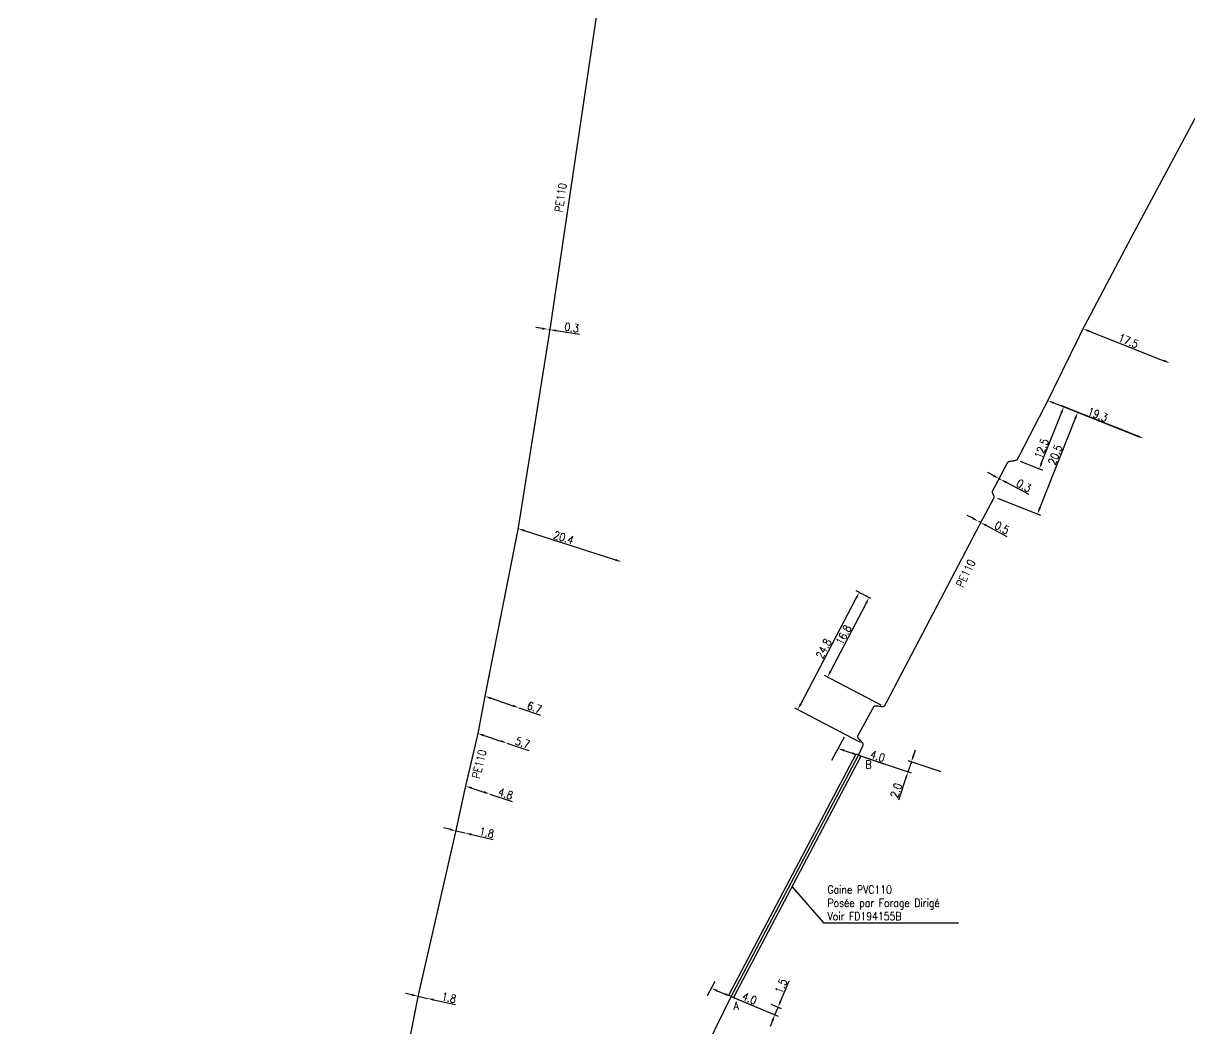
# Model space of a CAD drawing. Header units: millimetres. Extents: x 194000 to 194425, y 154999 to 156002.
# Drawn here: x 193999.9 to 194218.6, y 155498.4 to 155686.9 of the extents above; entities that cross this region are included whole.
import ezdxf
from ezdxf.enums import TextEntityAlignment as Align

# ---------------------------------------------------------------- set-up
doc = ezdxf.new("R2010")
doc.units = ezdxf.units.MM
doc.header["$PDMODE"] = 34
doc.linetypes.add('CENTER', pattern=[50.8, 31.75, -6.35, 6.35, -6.35])
doc.layers.get('DEFPOINTS').update_dxf_attribs({"linetype": 'CONTINUOUS'})
doc.layers.add('G_120', color=4, linetype='CONTINUOUS')
doc.layers.add('G_400', color=7, linetype='CONTINUOUS')
doc.styles.get("Standard").update_dxf_attribs({"font": 'romans.shx', "width": 0.85})
doc.linetypes.add('G_TYPB_PE', pattern='A,5,-0.3,["o",Standard,S=1.5,R=0,X=0,Y=-0.5],-1.65', length=6.95)
doc.dimstyles.get("Standard").update_dxf_attribs({"dimtxt": 1.5, "dimasz": 1.2, "dimexe": 0.625, "dimexo": 0.625, "dimgap": 0.25, "dimtad": 1, "dimdec": 1, "dimzin": 0, "dimdsep": 46, "dimtxsty": 'Standard', "dimcen": -0.5, "dimadec": 0, "dimazin": 0, "dimtfac": 1, "dimtdec": 1, "dimtmove": 0, "dimatfit": 3, "dimfxl": 0, "dimtolj": 1, "dimtzin": 0, "dimarcsym": 0})

# ---------------------------------------------------------------- blocks, each defined once
blk = doc.blocks.new('*D74')
at = {"layer": 'DEFPOINTS', "color": 0, "linetype": 'Continuous', "transparency": 16777216}
for p in [(194073.89, 155504.45), (194075.65, 155504.06), (194075.65, 155504.06)]:
    blk.add_point(p, dxfattribs=at)
at = {"layer": 'G_120', "color": 0, "linetype": 'Continuous', "lineweight": -2, "transparency": 16777216}
for p, q in [((194072.72, 155504.71), (194071.55, 155504.97)), ((194073.89, 155504.45), (194075.65, 155504.06)), ((194076.82, 155503.8), (194080.91, 155502.89))]:
    blk.add_line(p, q, dxfattribs=at)
at = {"layer": 'G_120', "color": 0, "linetype": 'Continuous', "transparency": 16777216}
for points in [[(194072.76, 155504.91), (194072.67, 155504.52), (194073.89, 155504.45)], [(194076.86, 155503.99), (194076.77, 155503.6), (194075.65, 155504.06)]]:
    blk.add_solid(points, dxfattribs=at)
at = {"layer": 'G_120', "color": 0, "linetype": 'Continuous', "transparency": 16777216, "insert": (194079.67, 155504.19), "char_height": 1.5, "attachment_point": 5, "rotation": 347.471}
blk.add_mtext('\\A1;1.8', dxfattribs=at)
blk = doc.blocks.new('*D86')
at = {"layer": 'DEFPOINTS', "color": 0, "linetype": 'Continuous', "transparency": 16777216}
for p in [(194080.98, 155535.48), (194082.73, 155535.07), (194082.73, 155535.07)]:
    blk.add_point(p, dxfattribs=at)
at = {"layer": 'G_120', "color": 0, "linetype": 'Continuous', "lineweight": -2, "transparency": 16777216}
for p, q in [((194079.81, 155535.76), (194078.64, 155536.03)), ((194080.98, 155535.48), (194082.73, 155535.07)), ((194083.9, 155534.8), (194087.98, 155533.84))]:
    blk.add_line(p, q, dxfattribs=at)
at = {"layer": 'G_120', "color": 0, "linetype": 'Continuous', "transparency": 16777216}
for points in [[(194079.85, 155535.95), (194079.76, 155535.56), (194080.98, 155535.48)], [(194083.94, 155534.99), (194083.85, 155534.6), (194082.73, 155535.07)]]:
    blk.add_solid(points, dxfattribs=at)
at = {"layer": 'G_120', "color": 0, "linetype": 'Continuous', "transparency": 16777216, "insert": (194086.75, 155535.15), "char_height": 1.5, "attachment_point": 5, "rotation": 346.7898}
blk.add_mtext('\\A1;1.8', dxfattribs=at)
blk = doc.blocks.new('*D87')
at = {"layer": 'DEFPOINTS', "color": 0, "linetype": 'Continuous', "transparency": 16777216}
for p in [(194082.8, 155543.87), (194087.35, 155542.36), (194087.35, 155542.36)]:
    blk.add_point(p, dxfattribs=at)
at = {"layer": 'G_120', "color": 0, "linetype": 'Continuous', "lineweight": -2, "transparency": 16777216}
for p, q in [((194083.94, 155543.49), (194086.21, 155542.74)), ((194087.35, 155542.36), (194091.5, 155540.98))]:
    blk.add_line(p, q, dxfattribs=at)
at = {"layer": 'G_120', "color": 0, "linetype": 'Continuous', "transparency": 16777216}
for points in [[(194084, 155543.68), (194083.87, 155543.3), (194082.8, 155543.87)], [(194086.28, 155542.93), (194086.15, 155542.55), (194087.35, 155542.36)]]:
    blk.add_solid(points, dxfattribs=at)
at = {"layer": 'G_120', "color": 0, "linetype": 'Continuous', "transparency": 16777216, "insert": (194090.31, 155542.43), "char_height": 1.5, "attachment_point": 5, "rotation": 341.637}
blk.add_mtext('\\A1;4.8', dxfattribs=at)
blk = doc.blocks.new('*D88')
at = {"layer": 'DEFPOINTS', "color": 0, "linetype": 'Continuous', "transparency": 16777216}
for p in [(194086.43, 155560.7), (194092.78, 155558.55), (194092.78, 155558.55)]:
    blk.add_point(p, dxfattribs=at)
at = {"layer": 'G_120', "color": 0, "linetype": 'Continuous', "lineweight": -2, "transparency": 16777216}
for p, q in [((194087.57, 155560.32), (194091.64, 155558.94)), ((194092.78, 155558.55), (194096.86, 155557.16))]:
    blk.add_line(p, q, dxfattribs=at)
at = {"layer": 'G_120', "color": 0, "linetype": 'Continuous', "transparency": 16777216}
for points in [[(194087.63, 155560.51), (194087.51, 155560.13), (194086.43, 155560.7)], [(194091.71, 155559.13), (194091.58, 155558.75), (194092.78, 155558.55)]]:
    blk.add_solid(points, dxfattribs=at)
at = {"layer": 'G_120', "color": 0, "linetype": 'Continuous', "transparency": 16777216, "insert": (194095.71, 155558.61), "char_height": 1.5, "attachment_point": 5, "rotation": 341.2408}
blk.add_mtext('\\A1;6.7', dxfattribs=at)
blk = doc.blocks.new('*D89')
at = {"layer": 'DEFPOINTS', "color": 0, "linetype": 'Continuous', "transparency": 16777216}
for p in [(194092.65, 155592.15), (194112.07, 155585.91), (194112.07, 155585.91)]:
    blk.add_point(p, dxfattribs=at)
at = {"layer": 'G_120', "color": 0, "linetype": 'Continuous', "lineweight": -2, "transparency": 16777216}
blk.add_line((194093.79, 155591.78), (194110.93, 155586.27), dxfattribs=at)
at = {"layer": 'G_120', "color": 0, "linetype": 'Continuous', "transparency": 16777216}
for points in [[(194093.85, 155591.97), (194093.73, 155591.59), (194092.65, 155592.15)], [(194110.99, 155586.46), (194110.87, 155586.08), (194112.07, 155585.91)]]:
    blk.add_solid(points, dxfattribs=at)
at = {"layer": 'G_120', "color": 0, "linetype": 'Continuous', "transparency": 16777216, "insert": (194101.19, 155590.45), "char_height": 1.5, "attachment_point": 5, "rotation": 342.1703}
blk.add_mtext('\\A1;20.4', dxfattribs=at)
blk = doc.blocks.new('*D90')
at = {"layer": 'DEFPOINTS', "color": 0, "linetype": 'Continuous', "transparency": 16777216}
for p in [(194098.32, 155629.49), (194098.32, 155629.49), (194098.61, 155629.44)]:
    blk.add_point(p, dxfattribs=at)
at = {"layer": 'G_120', "color": 0, "linetype": 'Continuous', "lineweight": -2, "transparency": 16777216}
for p, q in [((194097.13, 155629.66), (194095.94, 155629.84)), ((194098.32, 155629.49), (194098.61, 155629.44)), ((194099.8, 155629.27), (194104.13, 155628.63))]:
    blk.add_line(p, q, dxfattribs=at)
at = {"layer": 'G_120', "color": 0, "linetype": 'Continuous', "transparency": 16777216}
for points in [[(194097.16, 155629.86), (194097.1, 155629.47), (194098.32, 155629.49)], [(194099.83, 155629.47), (194099.77, 155629.07), (194098.61, 155629.44)]]:
    blk.add_solid(points, dxfattribs=at)
at = {"layer": 'G_120', "color": 0, "linetype": 'Continuous', "transparency": 16777216, "insert": (194102.7, 155629.85), "char_height": 1.5, "attachment_point": 5, "rotation": 351.5653}
blk.add_mtext('\\A1;0.3', dxfattribs=at)
blk = doc.blocks.new('*D91')
at = {"layer": 'DEFPOINTS', "color": 0, "linetype": 'Continuous', "transparency": 16777216}
for p in [(194132.58, 155504.41), (194139.42, 155503.18), (194141.37, 155502.37)]:
    blk.add_point(p, dxfattribs=at)
at = {"layer": 'G_400', "color": 0, "linetype": 'Continuous', "lineweight": -2, "transparency": 16777216}
for p, q in [((194141.83, 155503.48), (194143.44, 155507.35)), ((194133.15, 155504.17), (194141.37, 155500.75)), ((194140, 155502.94), (194141.95, 155502.13)), ((194140.79, 155500.99), (194141.37, 155502.37)), ((194140.33, 155499.88), (194139.87, 155498.77))]:
    blk.add_line(p, q, dxfattribs=at)
at = {"layer": 'G_400', "color": 0, "linetype": 'Continuous', "transparency": 16777216}
for points in [[(194141.65, 155503.56), (194142.01, 155503.4), (194141.37, 155502.37)], [(194140.15, 155499.96), (194140.52, 155499.8), (194140.79, 155500.99)]]:
    blk.add_solid(points, dxfattribs=at)
at = {"layer": 'G_400', "color": 0, "linetype": 'Continuous', "transparency": 16777216, "insert": (194141.94, 155506.35), "char_height": 1.5, "attachment_point": 5, "rotation": 67.4077}
blk.add_mtext('\\A1;1.5', dxfattribs=at)
blk = doc.blocks.new('*D92')
at = {"layer": 'DEFPOINTS', "color": 0, "linetype": 'Continuous', "transparency": 16777216}
for p in [(194128.88, 155505.94), (194128.88, 155505.94), (194132.58, 155504.41)]:
    blk.add_point(p, dxfattribs=at)
at = {"layer": 'G_400', "color": 0, "linetype": 'Continuous', "lineweight": -2, "transparency": 16777216}
for p, q in [((194128.64, 155505.36), (194128.64, 155505.36)), ((194129.99, 155505.48), (194131.47, 155504.87)), ((194132.58, 155504.41), (194137.1, 155502.52))]:
    blk.add_line(p, q, dxfattribs=at)
at = {"layer": 'G_400', "color": 0, "linetype": 'Continuous', "transparency": 16777216}
for points in [[(194130.07, 155505.67), (194129.91, 155505.3), (194128.88, 155505.94)], [(194131.55, 155505.05), (194131.39, 155504.68), (194132.58, 155504.41)]]:
    blk.add_solid(points, dxfattribs=at)
at = {"layer": 'G_400', "color": 0, "linetype": 'Continuous', "transparency": 16777216, "insert": (194136.02, 155504.05), "char_height": 1.5, "attachment_point": 5, "rotation": 337.4077}
blk.add_mtext('\\A1;4.0', dxfattribs=at)
blk = doc.blocks.new('*D93')
at = {"layer": 'DEFPOINTS', "color": 0, "linetype": 'Continuous', "transparency": 16777216}
for p in [(194156.44, 155549.65), (194166.37, 155548.41), (194172.53, 155546.34)]:
    blk.add_point(p, dxfattribs=at)
at = {"layer": 'G_400', "color": 0, "linetype": 'Continuous', "lineweight": -2, "transparency": 16777216}
for p, q in [((194157.03, 155549.45), (194166.33, 155546.32)), ((194171.94, 155546.54), (194165.78, 155548.61)), ((194166.76, 155549.55), (194167.14, 155550.69)), ((194166.37, 155548.41), (194165.74, 155546.52)), ((194165.35, 155545.38), (194163.96, 155541.24))]:
    blk.add_line(p, q, dxfattribs=at)
at = {"layer": 'G_400', "color": 0, "linetype": 'Continuous', "transparency": 16777216}
for points in [[(194166.57, 155549.61), (194166.95, 155549.49), (194166.37, 155548.41)], [(194165.16, 155545.44), (194165.54, 155545.32), (194165.74, 155546.52)]]:
    blk.add_solid(points, dxfattribs=at)
at = {"layer": 'G_400', "color": 0, "linetype": 'Continuous', "transparency": 16777216, "insert": (194163.52, 155543.06), "char_height": 1.5, "attachment_point": 5, "rotation": 71.4062}
blk.add_mtext('\\A1;2.0', dxfattribs=at)
blk = doc.blocks.new('*D94')
at = {"layer": 'DEFPOINTS', "color": 0, "linetype": 'Continuous', "transparency": 16777216}
for p in [(194152.65, 155550.92), (194152.65, 155550.92), (194156.44, 155549.65)]:
    blk.add_point(p, dxfattribs=at)
at = {"layer": 'G_400', "color": 0, "linetype": 'Continuous', "lineweight": -2, "transparency": 16777216}
for p, q in [((194153.78, 155550.54), (194155.3, 155550.03)), ((194156.44, 155549.65), (194161.24, 155548.03))]:
    blk.add_line(p, q, dxfattribs=at)
at = {"layer": 'G_400', "color": 0, "linetype": 'Continuous', "transparency": 16777216}
for points in [[(194153.85, 155550.73), (194153.72, 155550.35), (194152.65, 155550.92)], [(194155.36, 155550.22), (194155.24, 155549.84), (194156.44, 155549.65)]]:
    blk.add_solid(points, dxfattribs=at)
at = {"layer": 'G_400', "color": 0, "linetype": 'Continuous', "transparency": 16777216, "insert": (194160.06, 155549.48), "char_height": 1.5, "attachment_point": 5, "rotation": 341.4062}
blk.add_mtext('\\A1;4.0', dxfattribs=at)
blk = doc.blocks.new('*D95')
at = {"layer": 'DEFPOINTS', "color": 0, "linetype": 'Continuous', "transparency": 16777216}
for p in [(194158.44, 155579.18), (194159.33, 155578.72), (194161.28, 155558.73)]:
    blk.add_point(p, dxfattribs=at)
at = {"layer": 'G_120', "color": 0, "linetype": 'Continuous', "lineweight": -2, "transparency": 16777216}
for p, q in [((194158.77, 155579.01), (194157.89, 155579.47)), ((194151.2, 155565.36), (194157.88, 155578.12)), ((194160.72, 155559.02), (194150.09, 155564.59))]:
    blk.add_line(p, q, dxfattribs=at)
at = {"layer": 'G_120', "color": 0, "linetype": 'Continuous', "transparency": 16777216}
for points in [[(194157.71, 155578.21), (194158.06, 155578.03), (194158.44, 155579.18)], [(194151.02, 155565.46), (194151.38, 155565.27), (194150.64, 155564.3)]]:
    blk.add_solid(points, dxfattribs=at)
at = {"layer": 'G_120', "color": 0, "linetype": 'Continuous', "transparency": 16777216, "insert": (194153.66, 155572.21), "char_height": 1.5, "attachment_point": 5, "rotation": 62.3467}
blk.add_mtext('\\A1;16.8', dxfattribs=at)
blk = doc.blocks.new('*D96')
at = {"layer": 'DEFPOINTS', "color": 0, "linetype": 'Continuous', "transparency": 16777216}
for p in [(194156.58, 155580.16), (194159.33, 155578.72), (194157.41, 155551.72)]:
    blk.add_point(p, dxfattribs=at)
at = {"layer": 'G_120', "color": 0, "linetype": 'Continuous', "lineweight": -2, "transparency": 16777216}
for p, q in [((194158.77, 155579.01), (194156.03, 155580.45)), ((194145.63, 155559.25), (194156.02, 155579.09)), ((194156.86, 155552.01), (194144.52, 155558.48))]:
    blk.add_line(p, q, dxfattribs=at)
at = {"layer": 'G_120', "color": 0, "linetype": 'Continuous', "transparency": 16777216}
for points in [[(194155.85, 155579.19), (194156.2, 155579), (194156.58, 155580.16)], [(194145.45, 155559.35), (194145.81, 155559.16), (194145.07, 155558.19)]]:
    blk.add_solid(points, dxfattribs=at)
at = {"layer": 'G_120', "color": 0, "linetype": 'Continuous', "transparency": 16777216, "insert": (194149.94, 155569.64), "char_height": 1.5, "attachment_point": 5, "rotation": 62.3467}
blk.add_mtext('\\A1;24.8', dxfattribs=at)
blk = doc.blocks.new('*D97')
at = {"layer": 'DEFPOINTS', "color": 0, "linetype": 'Continuous', "transparency": 16777216}
for p in [(194191.96, 155616.15), (194209.91, 155609.05), (194209.91, 155609.05)]:
    blk.add_point(p, dxfattribs=at)
at = {"layer": 'G_120', "color": 0, "linetype": 'Continuous', "lineweight": -2, "transparency": 16777216}
blk.add_line((194193.08, 155615.71), (194208.8, 155609.5), dxfattribs=at)
at = {"layer": 'G_120', "color": 0, "linetype": 'Continuous', "transparency": 16777216}
for points in [[(194193.15, 155615.89), (194193.01, 155615.52), (194191.96, 155616.15)], [(194208.87, 155609.68), (194208.72, 155609.31), (194209.91, 155609.05)]]:
    blk.add_solid(points, dxfattribs=at)
at = {"layer": 'G_120', "color": 0, "linetype": 'Continuous', "transparency": 16777216, "insert": (194201.31, 155613.53), "char_height": 1.5, "attachment_point": 5, "rotation": 338.4303}
blk.add_mtext('\\A1;19.3', dxfattribs=at)
blk = doc.blocks.new('*D98')
at = {"layer": 'DEFPOINTS', "color": 0, "linetype": 'Continuous', "transparency": 16777216}
for p in [(194194.95, 155614.97), (194209.91, 155609.05), (194186.19, 155604.99)]:
    blk.add_point(p, dxfattribs=at)
at = {"layer": 'G_120', "color": 0, "linetype": 'Continuous', "lineweight": -2, "transparency": 16777216}
for p, q in [((194209.33, 155609.28), (194194.37, 155615.2)), ((194190.8, 155604.46), (194194.51, 155613.85)), ((194186.77, 155604.76), (194190.94, 155603.11))]:
    blk.add_line(p, q, dxfattribs=at)
at = {"layer": 'G_120', "color": 0, "linetype": 'Continuous', "transparency": 16777216}
for points in [[(194194.32, 155613.93), (194194.7, 155613.78), (194194.95, 155614.97)], [(194190.61, 155604.53), (194190.98, 155604.39), (194190.35, 155603.34)]]:
    blk.add_solid(points, dxfattribs=at)
at = {"layer": 'G_120', "color": 0, "linetype": 'Continuous', "transparency": 16777216, "insert": (194190.78, 155607.15), "char_height": 1.5, "attachment_point": 5, "rotation": 68.4303}
blk.add_mtext('\\A1;12.5', dxfattribs=at)
blk = doc.blocks.new('*D99')
at = {"layer": 'DEFPOINTS', "color": 0, "linetype": 'Continuous', "transparency": 16777216}
for p in [(194197.56, 155613.94), (194209.91, 155609.05), (194181.94, 155598.07)]:
    blk.add_point(p, dxfattribs=at)
at = {"layer": 'G_120', "color": 0, "linetype": 'Continuous', "lineweight": -2, "transparency": 16777216}
for p, q in [((194190.47, 155595.99), (194197.12, 155612.82)), ((194209.33, 155609.28), (194196.98, 155614.17)), ((194182.52, 155597.84), (194190.61, 155594.64))]:
    blk.add_line(p, q, dxfattribs=at)
at = {"layer": 'G_120', "color": 0, "linetype": 'Continuous', "transparency": 16777216}
for points in [[(194196.93, 155612.89), (194197.31, 155612.75), (194197.56, 155613.94)], [(194190.28, 155596.06), (194190.65, 155595.91), (194190.03, 155594.87)]]:
    blk.add_solid(points, dxfattribs=at)
at = {"layer": 'G_120', "color": 0, "linetype": 'Continuous', "transparency": 16777216, "insert": (194193.34, 155605.98), "char_height": 1.5, "attachment_point": 5, "rotation": 68.4303}
blk.add_mtext('\\A1;20.5', dxfattribs=at)
blk = doc.blocks.new('*D100')
at = {"layer": 'DEFPOINTS', "color": 0, "linetype": 'Continuous', "transparency": 16777216}
for p in [(194178.93, 155593.51), (194178.93, 155593.51), (194179.38, 155593.27)]:
    blk.add_point(p, dxfattribs=at)
at = {"layer": 'G_120', "color": 0, "linetype": 'Continuous', "lineweight": -2, "transparency": 16777216}
for p, q in [((194177.87, 155594.07), (194176.81, 155594.63)), ((194178.93, 155593.51), (194179.38, 155593.27)), ((194180.44, 155592.71), (194184.3, 155590.67))]:
    blk.add_line(p, q, dxfattribs=at)
at = {"layer": 'G_120', "color": 0, "linetype": 'Continuous', "transparency": 16777216}
for points in [[(194177.97, 155594.25), (194177.78, 155593.89), (194178.93, 155593.51)], [(194180.53, 155592.89), (194180.34, 155592.54), (194179.38, 155593.27)]]:
    blk.add_solid(points, dxfattribs=at)
at = {"layer": 'G_120', "color": 0, "linetype": 'Continuous', "transparency": 16777216, "insert": (194183.37, 155592.3), "char_height": 1.5, "attachment_point": 5, "rotation": 332.1711}
blk.add_mtext('\\A1;0.5', dxfattribs=at)
blk = doc.blocks.new('*D101')
at = {"layer": 'DEFPOINTS', "color": 0, "linetype": 'Continuous', "transparency": 16777216}
for p in [(194182.82, 155601.52), (194183.09, 155601.38), (194183.09, 155601.38)]:
    blk.add_point(p, dxfattribs=at)
at = {"layer": 'G_120', "color": 0, "linetype": 'Continuous', "lineweight": -2, "transparency": 16777216}
for p, q in [((194181.76, 155602.08), (194180.7, 155602.64)), ((194182.82, 155601.52), (194183.09, 155601.38)), ((194184.15, 155600.82), (194188.4, 155598.57))]:
    blk.add_line(p, q, dxfattribs=at)
at = {"layer": 'G_120', "color": 0, "linetype": 'Continuous', "transparency": 16777216}
for points in [[(194181.86, 155602.26), (194181.67, 155601.9), (194182.82, 155601.52)], [(194184.24, 155601), (194184.06, 155600.64), (194183.09, 155601.38)]]:
    blk.add_solid(points, dxfattribs=at)
at = {"layer": 'G_120', "color": 0, "linetype": 'Continuous', "transparency": 16777216, "insert": (194187.47, 155600.2), "char_height": 1.5, "attachment_point": 5, "rotation": 332.1711}
blk.add_mtext('\\A1;0.3', dxfattribs=at)
blk = doc.blocks.new('*D102')
at = {"layer": 'DEFPOINTS', "color": 0, "linetype": 'Continuous', "transparency": 16777216}
for p in [(194198.57, 155629.62), (194214.84, 155623.19), (194214.84, 155623.19)]:
    blk.add_point(p, dxfattribs=at)
at = {"layer": 'G_120', "color": 0, "linetype": 'Continuous', "lineweight": -2, "transparency": 16777216}
blk.add_line((194199.68, 155629.18), (194213.72, 155623.63), dxfattribs=at)
at = {"layer": 'G_120', "color": 0, "linetype": 'Continuous', "transparency": 16777216}
for points in [[(194199.76, 155629.37), (194199.61, 155628.99), (194198.57, 155629.62)], [(194213.8, 155623.81), (194213.65, 155623.44), (194214.84, 155623.19)]]:
    blk.add_solid(points, dxfattribs=at)
at = {"layer": 'G_120', "color": 0, "linetype": 'Continuous', "transparency": 16777216, "insert": (194207.07, 155627.33), "char_height": 1.5, "attachment_point": 5, "rotation": 338.4303}
blk.add_mtext('\\A1;17.5', dxfattribs=at)
blk = doc.blocks.new('*D147')
at = {"layer": 'DEFPOINTS', "color": 0, "linetype": 'Continuous', "transparency": 16777216}
for p in [(194085.12, 155553.72), (194090.53, 155551.93), (194090.53, 155551.93)]:
    blk.add_point(p, dxfattribs=at)
at = {"layer": 'G_120', "color": 0, "linetype": 'Continuous', "lineweight": -2, "transparency": 16777216}
for p, q in [((194086.26, 155553.35), (194089.39, 155552.31)), ((194090.53, 155551.93), (194094.68, 155550.55))]:
    blk.add_line(p, q, dxfattribs=at)
at = {"layer": 'G_120', "color": 0, "linetype": 'Continuous', "transparency": 16777216}
for points in [[(194086.32, 155553.54), (194086.19, 155553.16), (194085.12, 155553.72)], [(194089.45, 155552.5), (194089.33, 155552.12), (194090.53, 155551.93)]]:
    blk.add_solid(points, dxfattribs=at)
at = {"layer": 'G_120', "color": 0, "linetype": 'Continuous', "transparency": 16777216, "insert": (194093.49, 155552), "char_height": 1.5, "attachment_point": 5, "rotation": 341.637}
blk.add_mtext('\\A1;5.7', dxfattribs=at)

msp = doc.modelspace()

# ---------------------------------------------------------------- linework, layer by layer
at = {"layer": 'G_120', "linetype": 'G_TYPB_PE', "const_width": 0.25, "flags": 128}
msp.add_lwpolyline([(194000, 155212.18), (194000.06, 155212.44), (194003.94, 155231.38), (194006.07, 155241.92), (194011.05, 155264.94), (194014.05, 155275.08), (194017.36, 155284.39), (194018.35, 155287.25), (194026.03, 155302.47), (194044.6, 155337.89), (194044.6, 155337.89), (194055.8, 155359.3), (194065.79, 155377.88), (194073.15, 155391.72), (194075.93, 155397.17, -0.003003), (194075.93, 155397.18), (194085.79, 155415.96), (194089.57, 155423.05), (194092.59, 155428.87), (194097.53, 155438.36), (194098.27, 155439.9), (194101.7, 155446), (194104.33, 155451.21), (194106.36, 155454.39), (194111.74, 155463.34), (194118.57, 155475.8), (194122.71, 155485.54), (194127.68, 155494.43), (194132.58, 155504.41), (194156.44, 155549.65), (194157.27, 155551.43, 0.299871), (194157.19, 155551.97), (194156.44, 155552.81, -0.31754), (194156.38, 155553.38), (194159.27, 155558.65, -0.304239), (194159.76, 155558.9), (194160.94, 155558.77, 0.309495), (194161.43, 155559.03), (194179.38, 155593.27), (194181.82, 155597.85, 0.238884), (194181.83, 155598.3), (194181.6, 155598.77, -0.237473), (194181.61, 155599.22), (194182.82, 155601.52), (194184.37, 155604.45, -0.228518), (194184.72, 155604.71), (194185.95, 155604.94, 0.230712), (194186.3, 155605.21), (194191.96, 155616.15), (194198.56, 155629.61, -0.007648), (194198.57, 155629.63), (194207.74, 155646.99), (194226.96, 155682.89), (194230.17, 155689.41, -0.23992), (194230.54, 155689.68), (194231.1, 155689.78, 0.232723), (194231.45, 155690.04), (194232.48, 155691.98), (194233.48, 155693.87, 0.242674), (194233.48, 155694.33), (194233.27, 155694.75, -0.242732), (194233.27, 155695.21), (194242.14, 155712), (194248.66, 155725.28), (194255.49, 155740.65), (194259.63, 155751.49), (194262.04, 155758.15, -0.292486), (194262.46, 155758.47), (194263.09, 155758.53, 0.300606), (194263.53, 155758.87), (194264.1, 155760.61), (194264.85, 155762.91, 0.251213), (194264.77, 155763.38), (194264.37, 155763.88, -0.235694), (194264.28, 155764.32), (194265.38, 155768.47), (194265.38, 155768.47), (194269.63, 155782.91, -0.001794), (194269.63, 155782.91), (194271.03, 155787.53), (194274.78, 155799.66), (194275.54, 155802.12), (194278.04, 155810.27), (194284.71, 155832.22), (194284.71, 155832.22), (194289.58, 155848.34), (194294.69, 155864.64), (194294.69, 155864.64), (194300.11, 155882.32), (194305.41, 155899.72), (194314.11, 155928.44), (194317.23, 155938.41), (194317.76, 155940.31), (194318.3, 155942.22), (194318.86, 155944.11), (194319.4, 155945.78), (194319.95, 155947.45), (194320.51, 155949.12), (194320.81, 155950), (194321.11, 155950.88), (194321.41, 155951.73), (194322.2, 155953.66), (194323.05, 155955.59), (194323.89, 155957.54), (194324.21, 155958.36), (194324.52, 155959.17), (194324.84, 155959.96), (194325.26, 155960.93), (194325.69, 155961.91), (194326.13, 155962.89), (194326.48, 155963.71), (194326.84, 155964.53), (194327.2, 155965.35), (194327.93, 155967.03), (194328.72, 155968.78), (194329.53, 155970.44), (194329.53, 155970.44), (194329.53, 155970.44), (194329.53, 155970.44), (194332.06, 155975.49), (194333.1, 155977.31), (194334.28, 155979.39), (194336.89, 155984.33), (194336.89, 155984.33), (194336.89, 155984.33), (194336.89, 155984.33), (194338.09, 155985.86), (194338.79, 155986.16), (194340.94, 155985.38), (194341.62, 155985.13, 0.212564), (194342.02, 155985.16), (194343.44, 155985.91, -0.217732), (194343.86, 155985.93), (194359, 155980), (194376.96, 155977.08), (194390.22, 155975.74), (194393.65, 155975.52), (194397.26, 155975.18), (194414.17, 155973.58), (194420.41, 155973.24)], format="xyb", dxfattribs=at)
at = {"layer": 'G_120', "linetype": 'G_TYPB_PE', "const_width": 0.25}
msp.add_lwpolyline([(194064.2, 155430.85), (194064.16, 155432.32), (194063.96, 155434.47), (194063.96, 155447.02), (194064.33, 155454.32), (194065.11, 155461.74), (194067.34, 155474.76), (194071.38, 155491.74), (194073.89, 155504.44, -0.007328), (194073.89, 155504.46), (194080.98, 155535.48), (194082.8, 155543.87), (194085.12, 155553.72), (194086.43, 155560.7), (194092.65, 155592.15), (194098.61, 155629.44), (194107.29, 155687.98)], format="xyb", dxfattribs=at)
at = {"layer": 'G_400', "color": 7, "linetype": 'CONTINUOUS'}
for p, q in [((194132.13, 155504.64), (194156, 155549.88)), ((194133.02, 155504.17), (194156.88, 155549.41)), ((194156, 155549.88), (194156.44, 155549.65)), ((194156.88, 155549.41), (194156.44, 155549.65)), ((194132.13, 155504.64), (194132.58, 155504.41)), ((194133.02, 155504.17), (194132.58, 155504.41))]:
    msp.add_line(p, q, dxfattribs=at)
at = {"layer": 'G_400', "color": 7, "linetype": 'CENTER', "flags": 128}
for points in [[(194151.49, 155548.72), (194153.81, 155553.12)], [(194128.17, 155504.6), (194129.59, 155507.29)]]:
    msp.add_lwpolyline(points, dxfattribs=at)

# ---------------------------------------------------------------- texts
at = {"layer": 'G_120', "linetype": 'Continuous', "width": 0.85}
for rotation, p in [(81.5595, (194100.62, 155654.21)), (63.6742, (194176.57, 155583.75)), (76.4031, (194085.34, 155547.99))]:
    msp.add_text('PE110', height=1.5, rotation=rotation, dxfattribs=at).set_placement(p, align=Align.MIDDLE)
at = {"layer": 'G_400', "linetype": 'Continuous', "width": 0.85}
for s, p in [('B', (194158.34, 155547.91)), ('A', (194133.54, 155502.64))]:
    msp.add_text(s, height=1.5, dxfattribs=at).set_placement(p, align=Align.MIDDLE)
at = {"layer": 'G_400', "linetype": 'Continuous', "insert": (194150.65, 155518.7), "char_height": 1.5, "attachment_point": 7}
msp.add_mtext('\\A1;Gaine PVC110\\PPosée par Forage Dirigé\\PVoir FD194155B', dxfattribs=at)

# ---------------------------------------------------------------- dimensions: what is measured, and where the dimension line sits
at = {"layer": 'G_120', "linetype": 'Continuous'}
for base, p1, p2, angle, picture, middle in [((194098.32, 155629.49), (194098.61, 155629.44), (194098.32, 155629.49), 351.5653, '*D90', (194102.56, 155628.86)), ((194214.84, 155623.19), (194198.57, 155629.62), (194214.84, 155623.19), 158.4303, '*D102', (194206.7, 155626.4)), ((194194.95, 155614.97), (194186.19, 155604.99), (194209.91, 155609.05), 248.4303, '*D98', (194191.71, 155606.78)), ((194209.91, 155609.05), (194191.96, 155616.15), (194209.91, 155609.05), 158.4303, '*D97', (194200.94, 155612.6)), ((194197.56, 155613.94), (194181.94, 155598.07), (194209.91, 155609.05), 248.4303, '*D99', (194194.27, 155605.61)), ((194183.09, 155601.38), (194182.82, 155601.52), (194183.09, 155601.38), 152.1711, '*D101', (194187, 155599.31)), ((194178.93, 155593.51), (194179.38, 155593.27), (194178.93, 155593.51), 332.1711, '*D100', (194182.9, 155591.41)), ((194112.07, 155585.91), (194092.65, 155592.15), (194112.07, 155585.91), 162.1703, '*D89', (194100.89, 155589.5)), ((194156.58, 155580.16), (194157.41, 155551.72), (194159.33, 155578.72), 242.3467, '*D96', (194150.83, 155569.17)), ((194158.44, 155579.18), (194161.28, 155558.73), (194159.33, 155578.72), 242.3467, '*D95', (194154.54, 155571.74)), ((194092.78, 155558.55), (194086.43, 155560.7), (194092.78, 155558.55), 161.2408, '*D88', (194095.39, 155557.66)), ((194090.53, 155551.93), (194085.12, 155553.72), (194090.53, 155551.93), 161.637, '*D147', (194093.17, 155551.05)), ((194087.35, 155542.36), (194082.8, 155543.87), (194087.35, 155542.36), 161.637, '*D87', (194090, 155541.48)), ((194082.73, 155535.07), (194080.98, 155535.48), (194082.73, 155535.07), 166.7898, '*D86', (194086.52, 155534.18)), ((194075.65, 155504.06), (194073.89, 155504.45), (194075.65, 155504.06), 167.471, '*D74', (194079.45, 155503.21))]:
    dim = msp.add_linear_dim(base=base, p1=p1, p2=p2, angle=angle, dimstyle='Standard', dxfattribs=at)
    dim.commit()
    dim.dimension.update_dxf_attribs({"geometry": picture, "text_midpoint": middle, "dimtype": 160})
at = {"layer": 'G_400', "linetype": 'Continuous'}
for base, p1, p2, angle, picture, middle in [((194152.65, 155550.92), (194156.44, 155549.65), (194152.65, 155550.92), 341.4062, '*D94', (194159.74, 155548.53)), ((194166.37, 155548.41), (194156.44, 155549.65), (194172.53, 155546.34), 251.4062, '*D93', (194164.46, 155542.74)), ((194141.37, 155502.37), (194132.58, 155504.41), (194139.42, 155503.18), 247.4077, '*D91', (194142.86, 155505.97)), ((194128.88, 155505.94), (194132.58, 155504.41), (194128.88, 155505.94), 337.4077, '*D92', (194135.64, 155503.13))]:
    dim = msp.add_linear_dim(base=base, p1=p1, p2=p2, angle=angle, dimstyle='Standard', dxfattribs=at)
    dim.commit()
    dim.dimension.update_dxf_attribs({"geometry": picture, "text_midpoint": middle, "dimtype": 160})

# ---------------------------------------------------------------- leaders
at = {"layer": 'G_400', "linetype": 'Continuous', "annotation_type": 0, "has_hookline": 1, "hookline_direction": 0, "text_width": 23.86}
msp.add_leader([(194144.01, 155525), (194149.93, 155518.19), (194151.13, 155518.19)], dimstyle='Standard', dxfattribs=at)

doc.saveas('drawing.dxf')
